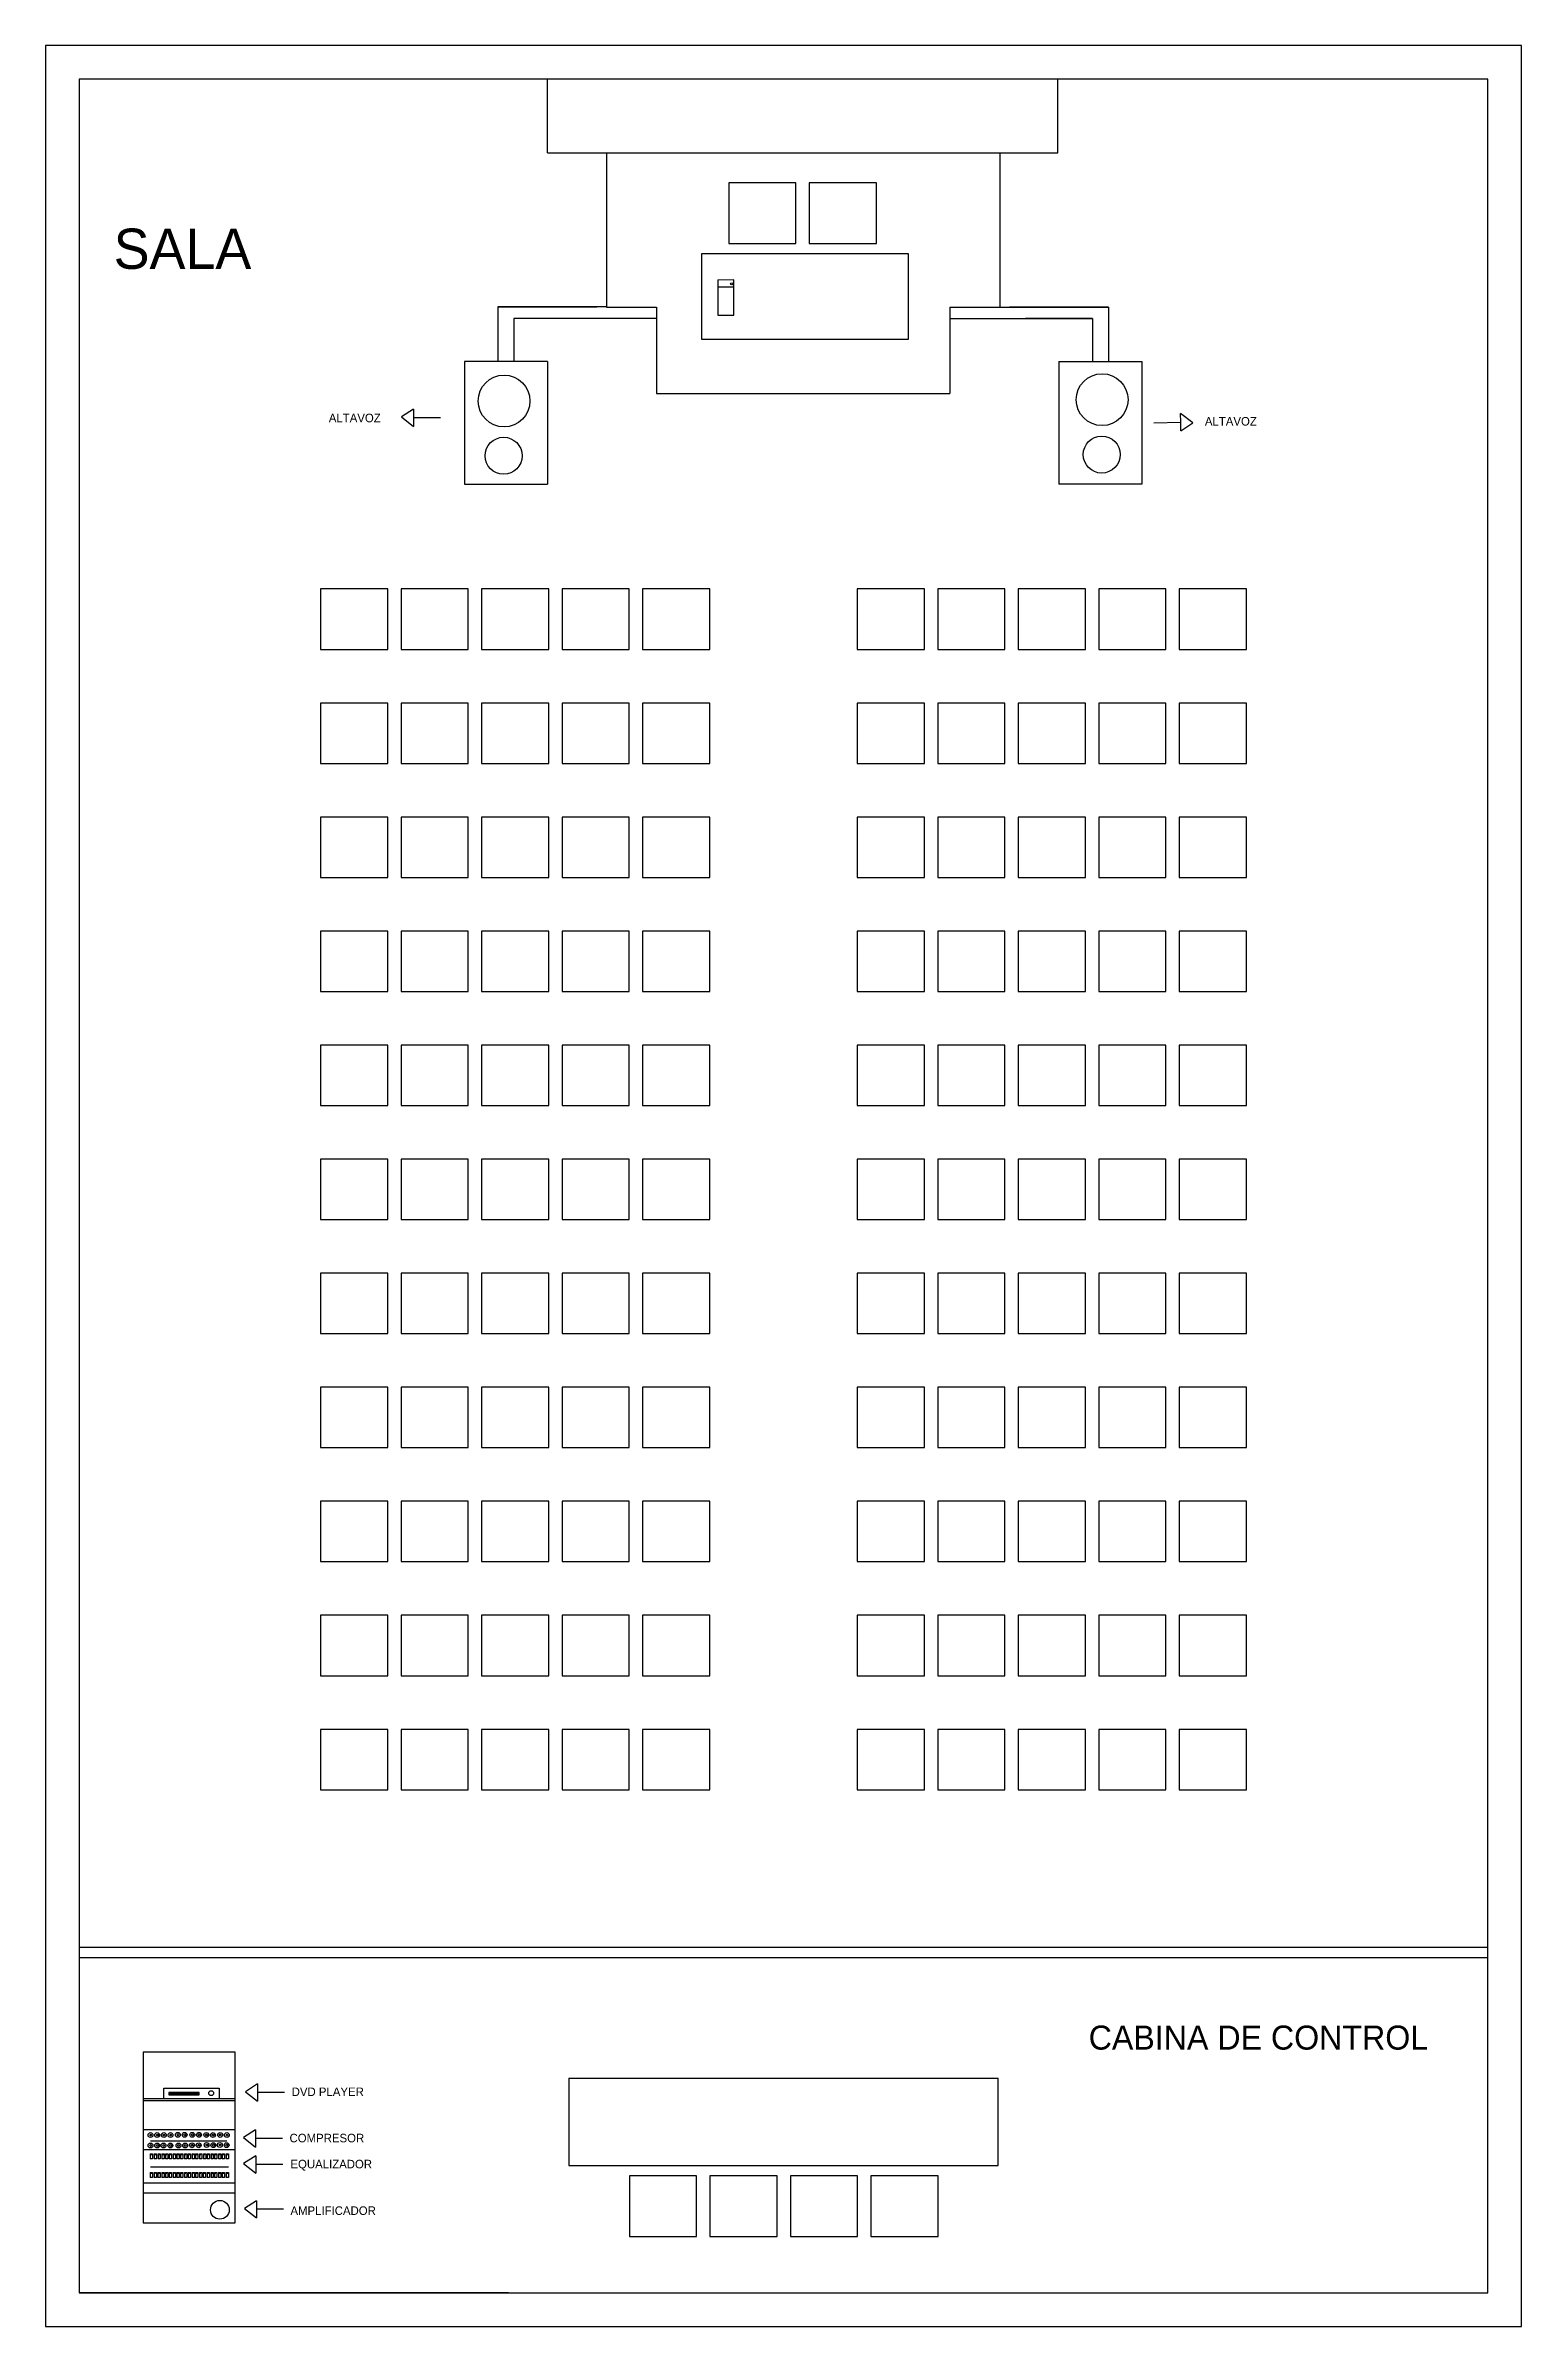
# Model space of a CAD drawing. Header units: metres. Extents: x 7.1 to 18.1, y 3.1 to 20.1.
import ezdxf
from ezdxf.enums import TextEntityAlignment as Align

# ---------------------------------------------------------------- set-up
doc = ezdxf.new("R2010")
doc.units = ezdxf.units.M
for name, color, linetype in [('MOBILIARIO', 4, 'Continuous'), ('PAREDES', 7, 'Continuous'), ('SILLAS', 3, 'Continuous'), ('TEXTO', 2, 'Continuous')]:
    doc.layers.add(name, color=color, linetype=linetype)

# ---------------------------------------------------------------- blocks, each defined once
blk = doc.blocks.new('flecha')
at = {"linetype": 'ByBlock'}
for p, q in [((16.313, 4.087), (16.223, 4.029)), ((16.313, 4.087), (16.313, 4.023)), ((16.223, 4.029), (16.313, 3.959)), ((16.515, 4.023), (16.313, 4.023)), ((16.313, 4.023), (16.313, 3.959))]:
    blk.add_line(p, q, dxfattribs=at)
blk = doc.blocks.new('regulador')
at = {"linetype": 'ByBlock'}
for p, q in [((15.533, 4.435), (15.533, 4.399)), ((15.533, 4.435), (15.55, 4.435)), ((15.539, 4.43), (15.544, 4.43)), ((15.539, 4.43), (15.544, 4.43)), ((15.55, 4.435), (15.55, 4.399)), ((15.533, 4.399), (15.533, 4.399)), ((15.55, 4.399), (15.533, 4.399))]:
    blk.add_line(p, q, dxfattribs=at)
blk = doc.blocks.new('compresor boton')
at = {"linetype": 'ByBlock'}
for centre, radius in [((8.78, 4.732), 0.0181), ((8.781, 4.732), 0.00667)]:
    blk.add_circle(centre, radius, dxfattribs=at)

msp = doc.modelspace()

# ---------------------------------------------------------------- linework, layer by layer
at = {"linetype": 'ByBlock'}
for p, q in [((10.841, 19.351), (10.841, 19.9)), ((14.644, 19.351), (14.644, 19.9)), ((10.841, 19.351), (14.644, 19.351)), ((11.281, 19.351), (11.281, 18.201)), ((14.212, 19.351), (14.212, 18.201)), ((12.11, 18.403), (12.111, 18.141)), ((12.23, 18.403), (12.11, 18.402)), ((12.23, 18.141), (12.23, 18.403)), ((10.471, 18.203), (11.209, 18.203)), ((11.282, 18.203), (10.471, 18.203)), ((10.471, 18.203), (10.471, 17.796)), ((11.281, 18.201), (11.654, 18.201)), ((11.654, 18.201), (11.654, 17.556)), ((12.11, 18.353), (12.23, 18.353)), ((13.839, 18.201), (13.839, 17.556)), ((13.839, 18.201), (14.212, 18.201)), ((14.212, 18.201), (15.022, 18.201)), ((15.022, 18.201), (14.284, 18.201)), ((15.022, 18.201), (15.022, 17.795)), ((11.654, 18.117), (10.591, 18.117)), ((10.591, 18.117), (10.591, 17.796)), ((12.111, 18.141), (12.111, 18.141)), ((12.111, 18.141), (12.23, 18.141)), ((12.23, 18.141), (12.23, 18.141)), ((12.23, 18.141), (12.23, 18.141)), ((13.839, 18.116), (14.902, 18.116)), ((14.902, 18.116), (14.405, 18.116)), ((14.902, 18.116), (14.902, 17.795)), ((10.471, 17.796), (10.222, 17.796)), ((10.222, 17.796), (10.222, 16.882)), ((10.591, 17.796), (10.471, 17.796)), ((10.84, 17.796), (10.591, 17.796)), ((10.84, 17.796), (10.84, 16.882)), ((10.84, 17.796), (10.84, 16.882)), ((14.653, 17.795), (14.653, 16.881)), ((14.653, 17.795), (14.902, 17.795)), ((14.653, 17.795), (14.653, 16.881)), ((14.902, 17.795), (15.022, 17.795)), ((15.022, 17.795), (15.271, 17.795)), ((15.271, 17.795), (15.271, 16.881)), ((11.654, 17.556), (13.839, 17.556)), ((10.222, 16.882), (10.84, 16.882)), ((15.271, 16.881), (14.653, 16.881)), ((7.35, 5.976), (17.85, 5.976)), ((8.514, 5.194), (7.828, 5.194)), ((7.828, 5.194), (7.828, 5.09)), ((8.514, 3.923), (8.514, 5.194)), ((7.828, 5.09), (7.828, 4.145)), ((7.828, 4.849), (8.514, 4.849)), ((7.828, 4.833), (8.514, 4.833)), ((7.981, 4.849), (7.981, 4.925)), ((7.981, 4.925), (8.393, 4.925)), ((8.018, 4.894), (8.018, 4.877)), ((8.245, 4.894), (8.018, 4.894)), ((8.018, 4.885), (8.245, 4.885)), ((8.018, 4.877), (8.245, 4.877)), ((8.245, 4.877), (8.245, 4.894)), ((8.393, 4.925), (8.393, 4.849)), ((7.828, 4.618), (8.514, 4.618)), ((7.828, 4.469), (8.514, 4.469)), ((7.881, 4.534), (8.45, 4.534)), ((7.883, 4.339), (8.464, 4.339)), ((7.828, 4.219), (8.514, 4.219)), ((7.828, 4.145), (7.828, 3.923)), ((7.828, 4.145), (8.514, 4.145)), ((7.828, 3.923), (8.514, 3.923))]:
    msp.add_line(p, q, dxfattribs=at)
at = {"color": 4, "linetype": 'ByBlock'}
for p, q in [((11.99, 18.599), (11.99, 17.961)), ((13.531, 18.599), (11.99, 18.599)), ((13.531, 17.961), (13.531, 18.599)), ((11.99, 17.961), (13.531, 17.961))]:
    msp.add_line(p, q, dxfattribs=at)
at = {"linetype": 'ByBlock'}
for centre, radius in [((12.214, 18.375), 0.0079), ((10.517, 17.501), 0.193), ((14.975, 17.511), 0.193), ((10.514, 17.093), 0.138), ((14.972, 17.102), 0.138), ((8.334, 4.888), 0.0182), ((8.399, 4.019), 0.0699)]:
    msp.add_circle(centre, radius, dxfattribs=at)
at = {"layer": 'MOBILIARIO'}
for p, q in [((11, 5), (11, 4.35)), ((11, 5), (14.2, 5)), ((14.2, 4.35), (14.2, 5)), ((11, 4.35), (14.2, 4.35))]:
    msp.add_line(p, q, dxfattribs=at)
at = {"layer": 'PAREDES'}
for p, q in [((18.1, 20.15), (7.1, 20.15)), ((7.1, 20.15), (7.1, 3.15)), ((18.1, 3.15), (18.1, 20.15)), ((17.85, 19.9), (7.35, 19.9)), ((7.35, 19.9), (7.35, 3.4)), ((17.85, 3.4), (17.85, 19.9)), ((7.35, 5.9), (17.85, 5.9)), ((7.35, 3.4), (17.85, 3.4)), ((10.55, 3.4), (7.35, 3.4)), ((7.1, 3.15), (18.1, 3.15))]:
    msp.add_line(p, q, dxfattribs=at)
at = {"layer": 'SILLAS'}
for p, q in [((12.692, 19.126), (12.192, 19.126)), ((12.192, 19.126), (12.192, 18.676)), ((12.692, 18.676), (12.692, 19.126)), ((13.292, 19.126), (12.792, 19.126)), ((12.792, 19.126), (12.792, 18.676)), ((13.292, 18.676), (13.292, 19.126)), ((9.65, 16.1), (9.15, 16.1)), ((9.15, 16.1), (9.15, 15.65)), ((9.65, 15.65), (9.65, 16.1)), ((10.25, 16.1), (9.75, 16.1)), ((9.75, 16.1), (9.75, 15.65)), ((10.25, 15.65), (10.25, 16.1)), ((10.85, 16.1), (10.35, 16.1)), ((10.35, 16.1), (10.35, 15.65)), ((10.85, 15.65), (10.85, 16.1)), ((11.45, 16.1), (10.95, 16.1)), ((10.95, 16.1), (10.95, 15.65)), ((11.45, 15.65), (11.45, 16.1)), ((12.05, 16.1), (11.55, 16.1)), ((11.55, 16.1), (11.55, 15.65)), ((12.05, 15.65), (12.05, 16.1)), ((13.65, 16.1), (13.15, 16.1)), ((13.15, 16.1), (13.15, 15.65)), ((13.65, 15.65), (13.65, 16.1)), ((14.25, 16.1), (13.75, 16.1)), ((13.75, 16.1), (13.75, 15.65)), ((14.25, 15.65), (14.25, 16.1)), ((14.85, 16.1), (14.35, 16.1)), ((14.35, 16.1), (14.35, 15.65)), ((14.85, 15.65), (14.85, 16.1)), ((15.45, 16.1), (14.95, 16.1)), ((14.95, 16.1), (14.95, 15.65)), ((15.45, 15.65), (15.45, 16.1)), ((16.05, 16.1), (15.55, 16.1)), ((15.55, 16.1), (15.55, 15.65)), ((16.05, 15.65), (16.05, 16.1)), ((9.15, 15.65), (9.65, 15.65)), ((9.75, 15.65), (10.25, 15.65)), ((10.35, 15.65), (10.85, 15.65)), ((10.95, 15.65), (11.45, 15.65)), ((11.55, 15.65), (12.05, 15.65)), ((13.15, 15.65), (13.65, 15.65)), ((13.75, 15.65), (14.25, 15.65)), ((14.35, 15.65), (14.85, 15.65)), ((14.95, 15.65), (15.45, 15.65)), ((15.55, 15.65), (16.05, 15.65)), ((9.65, 15.25), (9.15, 15.25)), ((9.15, 15.25), (9.15, 14.8)), ((9.65, 14.8), (9.65, 15.25)), ((10.25, 15.25), (9.75, 15.25)), ((9.75, 15.25), (9.75, 14.8)), ((10.25, 14.8), (10.25, 15.25)), ((10.85, 15.25), (10.35, 15.25)), ((10.35, 15.25), (10.35, 14.8)), ((10.85, 14.8), (10.85, 15.25)), ((11.45, 15.25), (10.95, 15.25)), ((10.95, 15.25), (10.95, 14.8)), ((11.45, 14.8), (11.45, 15.25)), ((12.05, 15.25), (11.55, 15.25)), ((11.55, 15.25), (11.55, 14.8)), ((12.05, 14.8), (12.05, 15.25)), ((13.65, 15.25), (13.15, 15.25)), ((13.15, 15.25), (13.15, 14.8)), ((13.65, 14.8), (13.65, 15.25)), ((14.25, 15.25), (13.75, 15.25)), ((13.75, 15.25), (13.75, 14.8)), ((14.25, 14.8), (14.25, 15.25)), ((14.85, 15.25), (14.35, 15.25)), ((14.35, 15.25), (14.35, 14.8)), ((14.85, 14.8), (14.85, 15.25)), ((15.45, 15.25), (14.95, 15.25)), ((14.95, 15.25), (14.95, 14.8)), ((15.45, 14.8), (15.45, 15.25)), ((16.05, 15.25), (15.55, 15.25)), ((15.55, 15.25), (15.55, 14.8)), ((16.05, 14.8), (16.05, 15.25)), ((9.15, 14.8), (9.65, 14.8)), ((9.75, 14.8), (10.25, 14.8)), ((10.35, 14.8), (10.85, 14.8)), ((10.95, 14.8), (11.45, 14.8)), ((11.55, 14.8), (12.05, 14.8)), ((13.15, 14.8), (13.65, 14.8)), ((13.75, 14.8), (14.25, 14.8)), ((14.35, 14.8), (14.85, 14.8)), ((14.95, 14.8), (15.45, 14.8)), ((15.55, 14.8), (16.05, 14.8)), ((9.65, 14.4), (9.15, 14.4)), ((9.15, 14.4), (9.15, 13.95)), ((9.65, 13.95), (9.65, 14.4)), ((10.25, 14.4), (9.75, 14.4)), ((9.75, 14.4), (9.75, 13.95)), ((10.25, 13.95), (10.25, 14.4)), ((10.85, 14.4), (10.35, 14.4)), ((10.35, 14.4), (10.35, 13.95)), ((10.85, 13.95), (10.85, 14.4)), ((11.45, 14.4), (10.95, 14.4)), ((10.95, 14.4), (10.95, 13.95)), ((11.45, 13.95), (11.45, 14.4)), ((12.05, 14.4), (11.55, 14.4)), ((11.55, 14.4), (11.55, 13.95)), ((12.05, 13.95), (12.05, 14.4)), ((13.65, 14.4), (13.15, 14.4)), ((13.15, 14.4), (13.15, 13.95)), ((13.65, 13.95), (13.65, 14.4)), ((14.25, 14.4), (13.75, 14.4)), ((13.75, 14.4), (13.75, 13.95)), ((14.25, 13.95), (14.25, 14.4)), ((14.85, 14.4), (14.35, 14.4)), ((14.35, 14.4), (14.35, 13.95)), ((14.85, 13.95), (14.85, 14.4)), ((15.45, 14.4), (14.95, 14.4)), ((14.95, 14.4), (14.95, 13.95)), ((15.45, 13.95), (15.45, 14.4)), ((16.05, 14.4), (15.55, 14.4)), ((15.55, 14.4), (15.55, 13.95)), ((16.05, 13.95), (16.05, 14.4)), ((9.15, 13.95), (9.65, 13.95)), ((9.75, 13.95), (10.25, 13.95)), ((10.35, 13.95), (10.85, 13.95)), ((10.95, 13.95), (11.45, 13.95)), ((11.55, 13.95), (12.05, 13.95)), ((13.15, 13.95), (13.65, 13.95)), ((13.75, 13.95), (14.25, 13.95)), ((14.35, 13.95), (14.85, 13.95)), ((14.95, 13.95), (15.45, 13.95)), ((15.55, 13.95), (16.05, 13.95)), ((9.65, 13.55), (9.15, 13.55)), ((9.15, 13.55), (9.15, 13.1)), ((9.65, 13.1), (9.65, 13.55)), ((10.25, 13.55), (9.75, 13.55)), ((9.75, 13.55), (9.75, 13.1)), ((10.25, 13.1), (10.25, 13.55)), ((10.85, 13.55), (10.35, 13.55)), ((10.35, 13.55), (10.35, 13.1)), ((10.85, 13.1), (10.85, 13.55)), ((11.45, 13.55), (10.95, 13.55)), ((10.95, 13.55), (10.95, 13.1)), ((11.45, 13.1), (11.45, 13.55)), ((12.05, 13.55), (11.55, 13.55)), ((11.55, 13.55), (11.55, 13.1)), ((12.05, 13.1), (12.05, 13.55)), ((13.65, 13.55), (13.15, 13.55)), ((13.15, 13.55), (13.15, 13.1)), ((13.65, 13.1), (13.65, 13.55)), ((14.25, 13.55), (13.75, 13.55)), ((13.75, 13.55), (13.75, 13.1)), ((14.25, 13.1), (14.25, 13.55)), ((14.85, 13.55), (14.35, 13.55)), ((14.35, 13.55), (14.35, 13.1)), ((14.85, 13.1), (14.85, 13.55)), ((15.45, 13.55), (14.95, 13.55)), ((14.95, 13.55), (14.95, 13.1)), ((15.45, 13.1), (15.45, 13.55)), ((16.05, 13.55), (15.55, 13.55)), ((15.55, 13.55), (15.55, 13.1)), ((16.05, 13.1), (16.05, 13.55)), ((9.15, 13.1), (9.65, 13.1)), ((9.75, 13.1), (10.25, 13.1)), ((10.35, 13.1), (10.85, 13.1)), ((10.95, 13.1), (11.45, 13.1)), ((11.55, 13.1), (12.05, 13.1)), ((13.15, 13.1), (13.65, 13.1)), ((13.75, 13.1), (14.25, 13.1)), ((14.35, 13.1), (14.85, 13.1)), ((14.95, 13.1), (15.45, 13.1)), ((15.55, 13.1), (16.05, 13.1)), ((9.65, 12.7), (9.15, 12.7)), ((9.15, 12.7), (9.15, 12.25)), ((9.65, 12.25), (9.65, 12.7)), ((10.25, 12.7), (9.75, 12.7)), ((9.75, 12.7), (9.75, 12.25)), ((10.25, 12.25), (10.25, 12.7)), ((10.85, 12.7), (10.35, 12.7)), ((10.35, 12.7), (10.35, 12.25)), ((10.85, 12.25), (10.85, 12.7)), ((11.45, 12.7), (10.95, 12.7)), ((10.95, 12.7), (10.95, 12.25)), ((11.45, 12.25), (11.45, 12.7)), ((12.05, 12.7), (11.55, 12.7)), ((11.55, 12.7), (11.55, 12.25)), ((12.05, 12.25), (12.05, 12.7)), ((13.65, 12.7), (13.15, 12.7)), ((13.15, 12.7), (13.15, 12.25)), ((13.65, 12.25), (13.65, 12.7)), ((14.25, 12.7), (13.75, 12.7)), ((13.75, 12.7), (13.75, 12.25)), ((14.25, 12.25), (14.25, 12.7)), ((14.85, 12.7), (14.35, 12.7)), ((14.35, 12.7), (14.35, 12.25)), ((14.85, 12.25), (14.85, 12.7)), ((15.45, 12.7), (14.95, 12.7)), ((14.95, 12.7), (14.95, 12.25)), ((15.45, 12.25), (15.45, 12.7)), ((16.05, 12.7), (15.55, 12.7)), ((15.55, 12.7), (15.55, 12.25)), ((16.05, 12.25), (16.05, 12.7)), ((9.15, 12.25), (9.65, 12.25)), ((9.75, 12.25), (10.25, 12.25)), ((10.35, 12.25), (10.85, 12.25)), ((10.95, 12.25), (11.45, 12.25)), ((11.55, 12.25), (12.05, 12.25)), ((13.15, 12.25), (13.65, 12.25)), ((13.75, 12.25), (14.25, 12.25)), ((14.35, 12.25), (14.85, 12.25)), ((14.95, 12.25), (15.45, 12.25)), ((15.55, 12.25), (16.05, 12.25)), ((9.65, 11.85), (9.15, 11.85)), ((9.15, 11.85), (9.15, 11.4)), ((9.65, 11.4), (9.65, 11.85)), ((10.25, 11.85), (9.75, 11.85)), ((9.75, 11.85), (9.75, 11.4)), ((10.25, 11.4), (10.25, 11.85)), ((10.85, 11.85), (10.35, 11.85)), ((10.35, 11.85), (10.35, 11.4)), ((10.85, 11.4), (10.85, 11.85)), ((11.45, 11.85), (10.95, 11.85)), ((10.95, 11.85), (10.95, 11.4)), ((11.45, 11.4), (11.45, 11.85)), ((12.05, 11.85), (11.55, 11.85)), ((11.55, 11.85), (11.55, 11.4)), ((12.05, 11.4), (12.05, 11.85)), ((13.65, 11.85), (13.15, 11.85)), ((13.15, 11.85), (13.15, 11.4)), ((13.65, 11.4), (13.65, 11.85)), ((14.25, 11.85), (13.75, 11.85)), ((13.75, 11.85), (13.75, 11.4)), ((14.25, 11.4), (14.25, 11.85)), ((14.85, 11.85), (14.35, 11.85)), ((14.35, 11.85), (14.35, 11.4)), ((14.85, 11.4), (14.85, 11.85)), ((15.45, 11.85), (14.95, 11.85)), ((14.95, 11.85), (14.95, 11.4)), ((15.45, 11.4), (15.45, 11.85)), ((16.05, 11.85), (15.55, 11.85)), ((15.55, 11.85), (15.55, 11.4)), ((16.05, 11.4), (16.05, 11.85)), ((9.15, 11.4), (9.65, 11.4)), ((9.75, 11.4), (10.25, 11.4)), ((10.35, 11.4), (10.85, 11.4)), ((10.95, 11.4), (11.45, 11.4)), ((11.55, 11.4), (12.05, 11.4)), ((13.15, 11.4), (13.65, 11.4)), ((13.75, 11.4), (14.25, 11.4)), ((14.35, 11.4), (14.85, 11.4)), ((14.95, 11.4), (15.45, 11.4)), ((15.55, 11.4), (16.05, 11.4)), ((9.65, 11), (9.15, 11)), ((9.15, 11), (9.15, 10.55)), ((9.65, 10.55), (9.65, 11)), ((10.25, 11), (9.75, 11)), ((9.75, 11), (9.75, 10.55)), ((10.25, 10.55), (10.25, 11)), ((10.85, 11), (10.35, 11)), ((10.35, 11), (10.35, 10.55)), ((10.85, 10.55), (10.85, 11)), ((11.45, 11), (10.95, 11)), ((10.95, 11), (10.95, 10.55)), ((11.45, 10.55), (11.45, 11)), ((12.05, 11), (11.55, 11)), ((11.55, 11), (11.55, 10.55)), ((12.05, 10.55), (12.05, 11)), ((13.65, 11), (13.15, 11)), ((13.15, 11), (13.15, 10.55)), ((13.65, 10.55), (13.65, 11)), ((14.25, 11), (13.75, 11)), ((13.75, 11), (13.75, 10.55)), ((14.25, 10.55), (14.25, 11)), ((14.85, 11), (14.35, 11)), ((14.35, 11), (14.35, 10.55)), ((14.85, 10.55), (14.85, 11)), ((15.45, 11), (14.95, 11)), ((14.95, 11), (14.95, 10.55)), ((15.45, 10.55), (15.45, 11)), ((16.05, 11), (15.55, 11)), ((15.55, 11), (15.55, 10.55)), ((16.05, 10.55), (16.05, 11)), ((9.15, 10.55), (9.65, 10.55)), ((9.75, 10.55), (10.25, 10.55)), ((10.35, 10.55), (10.85, 10.55)), ((10.95, 10.55), (11.45, 10.55)), ((11.55, 10.55), (12.05, 10.55)), ((13.15, 10.55), (13.65, 10.55)), ((13.75, 10.55), (14.25, 10.55)), ((14.35, 10.55), (14.85, 10.55)), ((14.95, 10.55), (15.45, 10.55)), ((15.55, 10.55), (16.05, 10.55)), ((9.65, 10.15), (9.15, 10.15)), ((9.15, 10.15), (9.15, 9.7)), ((9.65, 9.7), (9.65, 10.15)), ((10.25, 10.15), (9.75, 10.15)), ((9.75, 10.15), (9.75, 9.7)), ((10.25, 9.7), (10.25, 10.15)), ((10.85, 10.15), (10.35, 10.15)), ((10.35, 10.15), (10.35, 9.7)), ((10.85, 9.7), (10.85, 10.15)), ((11.45, 10.15), (10.95, 10.15)), ((10.95, 10.15), (10.95, 9.7)), ((11.45, 9.7), (11.45, 10.15)), ((12.05, 10.15), (11.55, 10.15)), ((11.55, 10.15), (11.55, 9.7)), ((12.05, 9.7), (12.05, 10.15)), ((13.65, 10.15), (13.15, 10.15)), ((13.15, 10.15), (13.15, 9.7)), ((13.65, 9.7), (13.65, 10.15)), ((14.25, 10.15), (13.75, 10.15)), ((13.75, 10.15), (13.75, 9.7)), ((14.25, 9.7), (14.25, 10.15)), ((14.85, 10.15), (14.35, 10.15)), ((14.35, 10.15), (14.35, 9.7)), ((14.85, 9.7), (14.85, 10.15)), ((15.45, 10.15), (14.95, 10.15)), ((14.95, 10.15), (14.95, 9.7)), ((15.45, 9.7), (15.45, 10.15)), ((16.05, 10.15), (15.55, 10.15)), ((15.55, 10.15), (15.55, 9.7)), ((16.05, 9.7), (16.05, 10.15)), ((9.15, 9.7), (9.65, 9.7)), ((9.75, 9.7), (10.25, 9.7)), ((10.35, 9.7), (10.85, 9.7)), ((10.95, 9.7), (11.45, 9.7)), ((11.55, 9.7), (12.05, 9.7)), ((13.15, 9.7), (13.65, 9.7)), ((13.75, 9.7), (14.25, 9.7)), ((14.35, 9.7), (14.85, 9.7)), ((14.95, 9.7), (15.45, 9.7)), ((15.55, 9.7), (16.05, 9.7)), ((9.65, 9.3), (9.15, 9.3)), ((9.15, 9.3), (9.15, 8.85)), ((9.65, 8.85), (9.65, 9.3)), ((10.25, 9.3), (9.75, 9.3)), ((9.75, 9.3), (9.75, 8.85)), ((10.25, 8.85), (10.25, 9.3)), ((10.85, 9.3), (10.35, 9.3)), ((10.35, 9.3), (10.35, 8.85)), ((10.85, 8.85), (10.85, 9.3)), ((11.45, 9.3), (10.95, 9.3)), ((10.95, 9.3), (10.95, 8.85)), ((11.45, 8.85), (11.45, 9.3)), ((12.05, 9.3), (11.55, 9.3)), ((11.55, 9.3), (11.55, 8.85)), ((12.05, 8.85), (12.05, 9.3)), ((13.65, 9.3), (13.15, 9.3)), ((13.15, 9.3), (13.15, 8.85)), ((13.65, 8.85), (13.65, 9.3)), ((14.25, 9.3), (13.75, 9.3)), ((13.75, 9.3), (13.75, 8.85)), ((14.25, 8.85), (14.25, 9.3)), ((14.85, 9.3), (14.35, 9.3)), ((14.35, 9.3), (14.35, 8.85)), ((14.85, 8.85), (14.85, 9.3)), ((15.45, 9.3), (14.95, 9.3)), ((14.95, 9.3), (14.95, 8.85)), ((15.45, 8.85), (15.45, 9.3)), ((16.05, 9.3), (15.55, 9.3)), ((15.55, 9.3), (15.55, 8.85)), ((16.05, 8.85), (16.05, 9.3)), ((9.15, 8.85), (9.65, 8.85)), ((9.75, 8.85), (10.25, 8.85)), ((10.35, 8.85), (10.85, 8.85)), ((10.95, 8.85), (11.45, 8.85)), ((11.55, 8.85), (12.05, 8.85)), ((13.15, 8.85), (13.65, 8.85)), ((13.75, 8.85), (14.25, 8.85)), ((14.35, 8.85), (14.85, 8.85)), ((14.95, 8.85), (15.45, 8.85)), ((15.55, 8.85), (16.05, 8.85)), ((9.65, 8.45), (9.15, 8.45)), ((9.15, 8.45), (9.15, 8)), ((9.65, 8), (9.65, 8.45)), ((10.25, 8.45), (9.75, 8.45)), ((9.75, 8.45), (9.75, 8)), ((10.25, 8), (10.25, 8.45)), ((10.85, 8.45), (10.35, 8.45)), ((10.35, 8.45), (10.35, 8)), ((10.85, 8), (10.85, 8.45)), ((11.45, 8.45), (10.95, 8.45)), ((10.95, 8.45), (10.95, 8)), ((11.45, 8), (11.45, 8.45)), ((12.05, 8.45), (11.55, 8.45)), ((11.55, 8.45), (11.55, 8)), ((12.05, 8), (12.05, 8.45)), ((13.65, 8.45), (13.15, 8.45)), ((13.15, 8.45), (13.15, 8)), ((13.65, 8), (13.65, 8.45)), ((14.25, 8.45), (13.75, 8.45)), ((13.75, 8.45), (13.75, 8)), ((14.25, 8), (14.25, 8.45)), ((14.85, 8.45), (14.35, 8.45)), ((14.35, 8.45), (14.35, 8)), ((14.85, 8), (14.85, 8.45)), ((15.45, 8.45), (14.95, 8.45)), ((14.95, 8.45), (14.95, 8)), ((15.45, 8), (15.45, 8.45)), ((16.05, 8.45), (15.55, 8.45)), ((15.55, 8.45), (15.55, 8)), ((16.05, 8), (16.05, 8.45)), ((9.15, 8), (9.65, 8)), ((9.75, 8), (10.25, 8)), ((10.35, 8), (10.85, 8)), ((10.95, 8), (11.45, 8)), ((11.55, 8), (12.05, 8)), ((13.15, 8), (13.65, 8)), ((13.75, 8), (14.25, 8)), ((14.35, 8), (14.85, 8)), ((14.95, 8), (15.45, 8)), ((15.55, 8), (16.05, 8)), ((9.65, 7.6), (9.15, 7.6)), ((9.15, 7.6), (9.15, 7.15)), ((9.65, 7.15), (9.65, 7.6)), ((10.25, 7.6), (9.75, 7.6)), ((9.75, 7.6), (9.75, 7.15)), ((10.25, 7.15), (10.25, 7.6)), ((10.85, 7.6), (10.35, 7.6)), ((10.35, 7.6), (10.35, 7.15)), ((10.85, 7.15), (10.85, 7.6)), ((11.45, 7.6), (10.95, 7.6)), ((10.95, 7.6), (10.95, 7.15)), ((11.45, 7.15), (11.45, 7.6)), ((12.05, 7.6), (11.55, 7.6)), ((11.55, 7.6), (11.55, 7.15)), ((12.05, 7.15), (12.05, 7.6)), ((13.65, 7.6), (13.15, 7.6)), ((13.15, 7.6), (13.15, 7.15)), ((13.65, 7.15), (13.65, 7.6)), ((14.25, 7.6), (13.75, 7.6)), ((13.75, 7.6), (13.75, 7.15)), ((14.25, 7.15), (14.25, 7.6)), ((14.85, 7.6), (14.35, 7.6)), ((14.35, 7.6), (14.35, 7.15)), ((14.85, 7.15), (14.85, 7.6)), ((15.45, 7.6), (14.95, 7.6)), ((14.95, 7.6), (14.95, 7.15)), ((15.45, 7.15), (15.45, 7.6)), ((16.05, 7.6), (15.55, 7.6)), ((15.55, 7.6), (15.55, 7.15)), ((16.05, 7.15), (16.05, 7.6)), ((9.15, 7.15), (9.65, 7.15)), ((9.75, 7.15), (10.25, 7.15)), ((10.35, 7.15), (10.85, 7.15)), ((10.95, 7.15), (11.45, 7.15)), ((11.55, 7.15), (12.05, 7.15)), ((13.15, 7.15), (13.65, 7.15)), ((13.75, 7.15), (14.25, 7.15)), ((14.35, 7.15), (14.85, 7.15)), ((14.95, 7.15), (15.45, 7.15)), ((15.55, 7.15), (16.05, 7.15)), ((11.952, 4.271), (11.452, 4.271)), ((11.452, 4.271), (11.452, 3.821)), ((11.952, 3.821), (11.952, 4.271)), ((12.552, 4.271), (12.052, 4.271)), ((12.052, 4.271), (12.052, 3.821)), ((12.552, 3.821), (12.552, 4.271)), ((13.152, 4.271), (12.652, 4.271)), ((12.652, 4.271), (12.652, 3.821)), ((13.152, 3.821), (13.152, 4.271)), ((13.752, 4.271), (13.252, 4.271)), ((13.252, 4.271), (13.252, 3.821)), ((13.752, 3.821), (13.752, 4.271)), ((11.452, 3.821), (11.952, 3.821)), ((12.052, 3.821), (12.552, 3.821)), ((12.652, 3.821), (13.152, 3.821)), ((13.252, 3.821), (13.752, 3.821))]:
    msp.add_line(p, q, dxfattribs=at)
at = {"layer": 'SILLAS', "color": 4}
for p, q in [((12.192, 18.676), (12.692, 18.676)), ((12.792, 18.676), (13.292, 18.676))]:
    msp.add_line(p, q, dxfattribs=at)

# ---------------------------------------------------------------- block references
at = {"linetype": 'ByBlock'}
for name, p in [('flecha', (-6.471, 13.353)), ('flecha', (-7.634, 0.87)), ('compresor boton', (-0.898, -0.156)), ('compresor boton', (-0.848, -0.156)), ('compresor boton', (-0.799, -0.156)), ('compresor boton', (-0.749, -0.156)), ('compresor boton', (-0.694, -0.154)), ('compresor boton', (-0.644, -0.154)), ('compresor boton', (-0.587, -0.154)), ('compresor boton', (-0.537, -0.154)), ('compresor boton', (-0.482, -0.155)), ('compresor boton', (-0.432, -0.156)), ('compresor boton', (-0.379, -0.155)), ('compresor boton', (-0.329, -0.156)), ('flecha', (-7.649, 0.528)), ('compresor boton', (-0.898, -0.234)), ('regulador', (-7.653, 0)), ('regulador', (-7.623, 0)), ('compresor boton', (-0.848, -0.234)), ('regulador', (-7.595, 0)), ('compresor boton', (-0.801, -0.234)), ('regulador', (-7.566, 0)), ('regulador', (-7.54, 0)), ('compresor boton', (-0.75, -0.234)), ('regulador', (-7.511, 0)), ('regulador', (-7.483, 0)), ('compresor boton', (-0.69, -0.234)), ('regulador', (-7.454, 0)), ('regulador', (-7.427, 0)), ('compresor boton', (-0.64, -0.234)), ('regulador', (-7.398, 0)), ('regulador', (-7.37, 0)), ('compresor boton', (-0.589, -0.232)), ('regulador', (-7.341, 0)), ('regulador', (-7.315, 0)), ('compresor boton', (-0.539, -0.232)), ('regulador', (-7.286, 0)), ('regulador', (-7.257, 0)), ('compresor boton', (-0.48, -0.23)), ('regulador', (-7.228, 0)), ('compresor boton', (-0.43, -0.231)), ('regulador', (-7.2, 0)), ('regulador', (-7.173, 0)), ('compresor boton', (-0.381, -0.23)), ('regulador', (-7.144, 0)), ('regulador', (-7.116, 0)), ('compresor boton', (-0.331, -0.231)), ('regulador', (-7.087, 0)), ('flecha', (-7.647, 0.334)), ('regulador', (-7.653, -0.139)), ('regulador', (-7.624, -0.139)), ('regulador', (-7.596, -0.139)), ('regulador', (-7.566, -0.139)), ('regulador', (-7.54, -0.139)), ('regulador', (-7.511, -0.139)), ('regulador', (-7.483, -0.139)), ('regulador', (-7.454, -0.139)), ('regulador', (-7.427, -0.139)), ('regulador', (-7.398, -0.139)), ('regulador', (-7.37, -0.139)), ('regulador', (-7.341, -0.139)), ('regulador', (-7.315, -0.139)), ('regulador', (-7.286, -0.139)), ('regulador', (-7.258, -0.139)), ('regulador', (-7.228, -0.139)), ('regulador', (-7.2, -0.139)), ('regulador', (-7.174, -0.139)), ('regulador', (-7.144, -0.139)), ('regulador', (-7.116, -0.139)), ('regulador', (-7.087, -0.139)), ('flecha', (-7.641, 0))]:
    msp.add_blockref(name, p, dxfattribs=at)
at = {"linetype": 'ByBlock', "rotation": 181.1565515579319}
msp.add_blockref('flecha', (31.79, 21.695), dxfattribs=at)

# ---------------------------------------------------------------- texts
at = {"linetype": 'ByBlock'}
for s, height, p in [('ALTAVOZ', 0.0635, (9.211, 17.343)), ('ALTAVOZ', 0.0635, (15.741, 17.318)), ('DVD PLAYER', 0.0635, (8.934, 4.867)), ('COMPRESOR', 0.0635, (8.918, 4.522)), ('EQUALIZADOR', 0.06346, (8.925, 4.328)), ('AMPLIFICADOR', 0.06346, (8.925, 3.981))]:
    msp.add_text(s, height=height, dxfattribs=at).set_placement(p)
at = {"layer": 'TEXTO'}
for s, height, p in [('SALA', 0.3, (8.12, 18.486)), ('CABINA DE CONTROL', 0.17925, (16.14, 5.213))]:
    msp.add_text(s, height=height, dxfattribs=at).set_placement(p, align=Align.CENTER)

doc.saveas('drawing.dxf')
